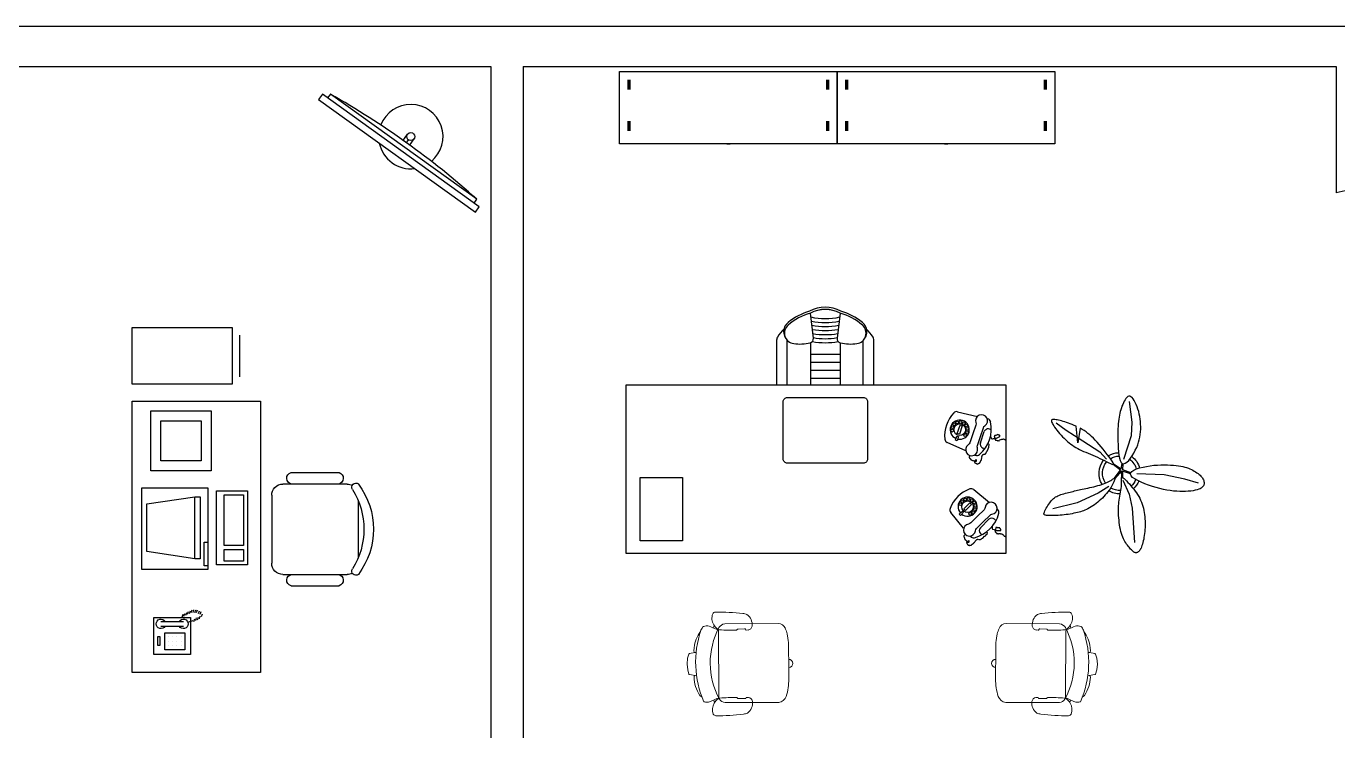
# Model space of a CAD drawing. Header units: inches. Extents: x 484217 to 497210, y -26946 to -21493.
# Drawn here: x 487297.5 to 487664.1, y -23389.5 to -23192.5 of the extents above; entities that cross this region are included whole.
import ezdxf

# ---------------------------------------------------------------- set-up
doc = ezdxf.new("R2010")
doc.units = ezdxf.units.IN
doc.header["$LTSCALE"] = 20
doc.header["$MEASUREMENT"] = 0
doc.layers.add('A-furniture', color=50, linetype='Continuous', lineweight=9)
for name, color, linetype in [('furniture', 4, 'Continuous'), ('I-FURN', 4, 'Continuous'), ('I-WALL-FULL', 5, 'Continuous'), ('I-WALL-IN', 3, 'Continuous')]:
    doc.layers.add(name, color=color, linetype=linetype)

# ---------------------------------------------------------------- blocks, each defined once
blk = doc.blocks.new('A$C6A0E07C9')
at = {"layer": 'A-furniture'}
for p, q in [((-0.2138, 0.2718), (0.1182, 0.2876)), ((-0.0079, 0.2484), (-0.0112, 0.2428)), ((0.0377, 0.2515), (-0.0033, 0.2499)), ((0.0418, 0.2505), (0.045, 0.2473)), ((0.045, 0.2473), (0.0464, 0.2461)), ((0.0464, 0.2461), (0.0478, 0.2453)), ((0.0478, 0.2453), (0.0485, 0.2451)), ((0.1585, 0.2497), (0.1792, -0.1667)), ((-0.2691, 0.1773), (-0.2664, 0.2046)), ((-0.0121, 0.2424), (-0.025, 0.2422)), ((-0.0115, 0.2426), (-0.0121, 0.2424)), ((-0.0112, 0.2428), (-0.0115, 0.2426)), ((0.3146, 0.1213), (0.3056, 0.1197)), ((0.3131, 0.1211), (0.3466, 0.116)), ((0.3152, 0.1516), (0.3188, 0.1294)), ((0.3514, 0.1128), (0.36, 0.0876)), ((0.36, 0.0876), (0.3659, 0.0513)), ((-0.2907, 0.0196), (-0.2893, 0.0294)), ((-0.2883, 0.01), (-0.2907, 0.0196)), ((-0.2893, 0.0294), (-0.2841, 0.0379)), ((-0.2824, 0.002), (-0.2883, 0.01)), ((-0.2841, 0.0379), (-0.2762, 0.0438)), ((-0.2739, -0.003), (-0.2824, 0.002)), ((-0.2762, 0.0438), (-0.2666, 0.0462)), ((0.3636, 0.0146), (0.3576, -0.0113)), ((0.3659, 0.0513), (0.3636, 0.0146)), ((-0.2641, -0.0045), (-0.2739, -0.003)), ((0.3108, -0.0224), (0.3218, -0.0234)), ((0.3197, -0.023), (0.3546, -0.0146)), ((0.3546, -0.0146), (0.3564, -0.0132)), ((0.3564, -0.0132), (0.3576, -0.0113)), ((0.2962, -0.1472), (0.2839, -0.1595)), ((-0.1895, -0.2174), (0.1433, -0.1996)), ((0.0087, -0.176), (-0.0042, -0.1772)), ((0.0094, -0.1763), (0.0087, -0.176)), ((0.0097, -0.1764), (0.0094, -0.1763)), ((0.0135, -0.1816), (0.0097, -0.1764)), ((0.0591, -0.1802), (0.0183, -0.1827)), ((0.0631, -0.1788), (0.066, -0.1753)), ((0.066, -0.1753), (0.0673, -0.174)), ((0.0673, -0.174), (0.0686, -0.173)), ((0.0686, -0.173), (0.0692, -0.1728))]:
    blk.add_line(p, q, dxfattribs=at)
for centre, radius, start, end in [((0.0274, 0.2777), 0.0792, 129.49988, 189.11522), ((0.0065, 0.2825), 0.0635, 94.07923, 117.59377), ((0.2241, -0.8917), 1.2574, 92.35943, 100.17565), ((0.1721, 0.3454), 0.0192, 28.12557, 89.24362), ((0.1209, 0.3234), 0.0749, 330.37939, 24.51295), ((-0.21, 0.2233), 0.0487, 94.52598, 161.01093), ((-0.0222, 0.2712), 0.0292, 192.00474, 264.44095), ((-0.0038, 0.2437), 0.00623, 84.84548, 131.31741), ((0.0374, 0.2414), 0.0101, 64.52807, 88.63913), ((0.0007, 1.5534), 1.3091, 272.08986, 276.67605), ((0.117, 0.2414), 0.0463, 34.09018, 88.4441), ((0.1493, 0.274), 0.0211, 279.8693, 313.34338), ((-0.2488, 0.0248), 0.4712, 334.59734, 30.97321), ((0.1704, 0.2449), 0.0129, 130.13659, 158.01734), ((0.1866, 0.1808), 0.0779, 100.05254, 108.26721), ((0.1077, 0.3263), 0.0879, 309.67257, 333.02228), ((-1.1254, 2.7931), 2.8487, 297.11573, 298.06946), ((-0.9196, -0.0126), 1.143, 14.09314, 15.00562), ((0.2336, 0.2226), 0.0597, 72.52818, 107.70113), ((0.1951, 0.2221), 0.0806, 25.51985, 45.53867), ((-0.3014, 0.0263), 0.6141, 339.61076, 22.04666), ((0.1276, 0.1249), 0.1894, 8.09249, 40.8276), ((0.1816, 0.1421), 0.4521, 175.52891, 182.09908), ((0.5941, -0.0351), 0.8932, 162.12026, 164.43231), ((72.2191, 3.6268), 72.5738, 182.765274, 182.924882), ((0.31, 0.1288), 0.0088, 301.08798, 3.16667), ((0.3467, 0.1108), 0.00513, 22.81842, 91.00758), ((0.0809, -0.0616), 0.3414, 182.48103, 200.75528), ((0.1162, -0.0378), 0.2107, 328.69616, 1.80788), ((0.3177, -0.0315), 0.00903, 2.12372, 63.37094), ((-0.1856, -0.1603), 0.0572, 202.88209, 266.11689), ((0.0516, -0.2073), 0.0792, 176.57822, 236.19355), ((0.0015, -0.2058), 0.0292, 101.25248, 173.68869), ((0.0171, -0.1766), 0.00623, 234.37601, 280.84795), ((0.0579, -0.1702), 0.0101, 277.0543, 301.16536), ((0.1515, -1.4793), 1.3091, 89.01739, 93.60357), ((0.138, -0.155), 0.0449, 276.79393, 330.15211), ((0.1724, -0.1915), 0.0211, 52.35005, 85.82413), ((0.197, -0.1553), 0.0211, 212.66016, 229.03524), ((0.1633, -0.2919), 0.1223, 63.05477, 80.63565), ((0.1362, -0.2476), 0.0879, 32.67116, 56.02087), ((-0.9196, -0.0126), 1.143, 350.69637, 351.61264), ((0.1491, -0.2435), 0.0749, 341.18048, 35.31404), ((0.3239, 0.0551), 0.2601, 246.15386, 250.81737), ((0.249, -0.1528), 0.0392, 254.29981, 275.99109), ((0.2537, -0.1401), 0.0518, 269.3553, 293.37881), ((0.0312, -0.2142), 0.0635, 248.09967, 271.6142), ((0.1312, 0.9758), 1.2574, 265.51777, 273.33401), ((0.2022, -0.2604), 0.0192, 276.44982, 337.56787)]:
    blk.add_arc(centre, radius, start, end, dxfattribs=at)
blk = doc.blocks.new('asdas')
for points in [[(124.02, 1937.36), (95.08, 1820.9)], [(98.97, 1819.93), (127.9, 1936.39)], [(102.84, 1823.09), (129.85, 1931.79)], [(127.9, 1936.39), (124.02, 1937.36)], [(129.85, 1931.79), (126.94, 1932.51)], [(118.32, 1874.37), (123.18, 1873.17)], [(118.93, 1876.8), (121.35, 1876.2)], [(119.53, 1879.22), (124.38, 1878.02)], [(95.08, 1820.9), (98.97, 1819.93)], [(99.93, 1823.82), (102.84, 1823.09)]]:
    blk.add_lwpolyline(points)
for points in [[(102.84, 1823.09, 0.053571), (129.85, 1931.79)], [(112.83, 1892.33, 0.392563), (106.27, 1865.92)], [(114.24, 1858.01, 1.292134), (123.58, 1895.59)]]:
    blk.add_lwpolyline(points, format="xyb")
blk.add_circle((123.78, 1875.59), 2.5)
blk = doc.blocks.new('DESK4')
blk.add_lwpolyline([(34, -36), (34, 36), (0, 36), (0, -36)], close=True)
blk = doc.blocks.new('RECTANG')
for p, q in [((1, 1), (0, 1)), ((0, 1), (0, 0)), ((1, 0), (1, 1)), ((0, 0), (1, 0))]:
    blk.add_line(p, q)
blk = doc.blocks.new('IBMAT', base_point=(61, 306))
for p, q in [((75, 307), (75, 306)), ((81, 307), (75, 307)), ((81, 306), (81, 307))]:
    blk.add_line(p, q)
at = {"xscale": 21, "yscale": 17, "zscale": 21}
blk.add_blockref('RECTANG', (61, 306), dxfattribs=at)
blk = doc.blocks.new('KEYBOARD', base_point=(60, 294))
for p, xscale, yscale, zscale in [((60, 294), 19, 8, 19), ((61, 295), 13, 5, 13), ((75, 295), 3, 5, 3)]:
    blk.add_blockref('RECTANG', p, dxfattribs=dict(xscale=xscale, yscale=yscale, zscale=zscale))
blk = doc.blocks.new('A$C79A54892')
at = {"layer": 'furniture'}
for p, q in [((0.917, 1.8), (1.363, 1.8)), ((0.78, 1.2), (0.78, 1.71)), ((1.5, 1.71), (1.5, 1.641)), ((0.689, 1.264), (0.689, 1.646)), ((1.5, 1.641), (1.5, 1.2)), ((1.591, 1.264), (1.591, 1.646)), ((1.41, 1.11), (0.87, 1.11)), ((2.686, 0.855), (2.354, 0.855)), ((2.294, 0.795), (2.294, 0)), ((2.746, 0.795), (2.294, 0.795)), ((2.746, 0), (2.746, 0.795)), ((2.084, 0.629), (1.604, 0.629)), ((1.604, 0.629), (1.604, 0.149)), ((2.084, 0.149), (2.084, 0.629)), ((0.419, 0.52), (0.441, 0.527)), ((0.427, 0.535), (0.448, 0.542)), ((0.446, 0.552), (0.467, 0.559)), ((0.463, 0.542), (0.484, 0.549)), ((0.47, 0.527), (0.491, 0.535)), ((0.904, 0.542), (0.904, 0.498)), ((1.399, 0.542), (0.904, 0.542)), ((1.399, 0.498), (1.399, 0.542)), ((2.004, 0.549), (1.684, 0.549)), ((1.684, 0.549), (1.684, 0.229)), ((2.004, 0.229), (2.004, 0.549)), ((0.399, 0.443), (0.412, 0.484)), ((0.405, 0.491), (0.427, 0.499)), ((0.412, 0.506), (0.434, 0.513)), ((0.448, 0.412), (0.47, 0.419)), ((0.455, 0.427), (0.477, 0.434)), ((0.463, 0.441), (0.484, 0.448)), ((0.47, 0.455), (0.491, 0.463)), ((0.477, 0.513), (0.499, 0.52)), ((0.477, 0.499), (0.499, 0.506)), ((0.477, 0.484), (0.499, 0.491)), ((0.477, 0.47), (0.499, 0.477)), ((0.904, 0.498), (1.399, 0.498)), ((0.904, 0.498), (0.962, 0.116)), ((1.343, 0.116), (1.399, 0.498)), ((0.214, 0.39), (0.214, 0.39)), ((0.214, 0.356), (0.214, 0.356)), ((0.214, 0.323), (0.214, 0.323)), ((0.248, 0.39), (0.248, 0.39)), ((0.248, 0.356), (0.248, 0.356)), ((0.248, 0.323), (0.248, 0.323)), ((0.282, 0.39), (0.282, 0.39)), ((0.282, 0.356), (0.282, 0.356)), ((0.282, 0.323), (0.282, 0.323)), ((0.368, 0.228), (0.368, 0.408)), ((0.404, 0.228), (0.404, 0.408)), ((0.441, 0.398), (0.463, 0.405)), ((0.214, 0.289), (0.214, 0.289)), ((0.248, 0.289), (0.248, 0.289)), ((0.282, 0.289), (0.282, 0.289)), ((1.684, 0.229), (2.004, 0.229)), ((0.962, 0.116), (1.343, 0.116)), ((1.604, 0.149), (2.084, 0.149)), ((2.294, 0), (2.746, 0))]:
    blk.add_line(p, q, dxfattribs=at)
for centre, radius, start, end in [((1.14, 1.32), 0.6, 53.1301, 126.8699), ((0.806, 1.78), 0.0329, 143.3099, 302.0274), ((1.14, 1.255), 0.589, 57.5758, 122.4242), ((1.474, 1.78), 0.0329, 237.9726, 36.6901), ((0.734, 1.633), 0.0469, 9.2946, 163.7398), ((0.87, 1.71), 0.09, 152.4156, 180), ((1.41, 1.71), 0.09, 0, 27.5844), ((1.546, 1.633), 0.0469, 16.2602, 170.7054), ((0.734, 1.277), 0.0469, 196.2602, 350.7054), ((1.546, 1.277), 0.0469, 189.2946, 343.7398), ((0.87, 1.2), 0.09, 180, 270), ((1.41, 1.2), 0.09, 270, 0), ((0.386, 0.408), 0.0377, 298.4915, 241.5085), ((0.386, 0.228), 0.0377, 118.4915, 61.5085)]:
    blk.add_arc(centre, radius, start, end, dxfattribs=at)
for name, p, xscale, yscale, zscale, rotation in [('DESK4', (1.08, 1.02), 0.0299999999998839, 0.0299999999998839, 0.0299999999998839, 270.0000000003054), ('KEYBOARD', (1.445, 0.918), 0.03101538461544906, 0.03101538461544906, 0.03101538461544906, 180.0000000002476), ('IBMAT', (1.47, 0.603), 0.03101538461544906, 0.03101538461544906, 0.03101538461544906, 180.0000000002476), ('RECTANG', (0.438, 0.463), 0.2953901644145187, 0.2917466341033005, 0.2953901644145187, 180.0000000002573), ('RECTANG', (0.315, 0.418), 0.1350000000002516, 0.1575000000002935, 0.1350000000002516, 180.0000000002573), ('RECTANG', (0.287, 0.221), 0.07312500000013628, 0.01687500000003145, 0.07312500000013628, 180.0000000002573)]:
    blk.add_blockref(name, p, dxfattribs=dict(at, xscale=xscale, yscale=yscale, zscale=zscale, rotation=rotation))
blk = doc.blocks.new('PLANT2')
for p, q in [((-0.98, 9.39), (-1.42, 6.75)), ((-1.42, 6.75), (-1.42, 4.99)), ((6.94, 5.43), (4.74, 4.11)), ((8.26, 6.31), (6.94, 5.43)), ((-1.42, 4.99), (-0.54, 1.91)), ((4.74, 4.11), (2.54, 2.79)), ((2.54, 2.79), (1.66, 1.91)), ((-8.46, -0.29), (-5.82, 0.15)), ((-5.82, 0.15), (-2.3, 0.15)), ((-1.52, 0.24), (-0.49, 0.61)), ((-1.49, 0.11), (-0.47, 0.45)), ((-0.49, 0.59), (-0.51, 1.38)), ((-0.47, 0.45), (-0.49, -0.34)), ((-0.28, 0.69), (-0.38, 1.4)), ((-0.38, -0.36), (-0.34, 0.47)), ((-0.34, 0.47), (0.48, -0.55)), ((0.71, 1.31), (-0.28, 0.71)), ((-0.21, 0.55), (0.75, 1.23)), ((0.56, -0.53), (-0.21, 0.57)), ((-10.22, -0.73), (-8.46, -0.29)), ((-0.54, -0.73), (-1.42, -2.49)), ((1.22, -1.61), (2.54, -2.49)), ((-1.42, -2.49), (-1.86, -4.25)), ((2.54, -2.49), (5.18, -3.81)), ((-1.86, -4.25), (-2.3, -8.65)), ((5.18, -3.81), (8.26, -4.69))]:
    blk.add_line(p, q)
for points in [[(-2, 3.16), (-2.16, 3.51), (-2.28, 3.86), (-2.38, 4.21), (-2.46, 4.54), (-2.52, 4.88), (-2.56, 5.21), (-2.58, 5.54), (-2.59, 5.87), (-2.58, 6.2), (-2.56, 6.53), (-2.53, 6.86), (-2.48, 7.18), (-2.42, 7.51), (-2.34, 7.82), (-2.25, 8.13), (-2.15, 8.44), (-2.03, 8.74), (-1.91, 9.02), (-1.77, 9.29), (-1.63, 9.52), (-1.48, 9.72), (-1.34, 9.88), (-1.19, 10), (-1.05, 10.05), (-0.92, 10.05), (-0.79, 9.99), (-0.67, 9.89), (-0.56, 9.75), (-0.45, 9.58), (-0.35, 9.38), (-0.26, 9.17), (-0.17, 8.95), (-0.09, 8.73), (-0.02, 8.51), (0.05, 8.29), (0.1, 8.05), (0.16, 7.82), (0.2, 7.57), (0.24, 7.32), (0.27, 7.05), (0.29, 6.76), (0.31, 6.47), (0.32, 6.15), (0.32, 5.82), (0.32, 5.46), (0.31, 5.09), (0.29, 4.69), (0.27, 4.26), (0.24, 3.81), (0.2, 3.35), (0.14, 2.9), (0.08, 2.47), (-0.01, 2.09), (-0.11, 1.77), (-0.24, 1.54), (-0.39, 1.4), (-0.57, 1.37), (-0.77, 1.45), (-0.98, 1.61), (-1.2, 1.84), (-1.42, 2.13), (-1.63, 2.45), (-1.83, 2.8), (-2, 3.16)], [(2.4, 3.45), (2.66, 3.75), (2.92, 4.02), (3.17, 4.27), (3.41, 4.51), (3.65, 4.73), (3.89, 4.93), (4.13, 5.11), (4.38, 5.29), (4.63, 5.44), (4.88, 5.59), (5.14, 5.72), (5.4, 3.85), (5.66, 5.96), (5.92, 6.06), (6.18, 6.15), (6.43, 6.24), (6.67, 6.32), (6.91, 6.39), (7.14, 6.46), (7.35, 6.52), (7.56, 6.57), (7.76, 6.61), (7.94, 6.65), (8.12, 6.68), (8.27, 6.7), (8.42, 6.72), (8.54, 6.72), (8.65, 6.72), (8.73, 6.7), (8.8, 6.66), (8.84, 6.61), (8.85, 6.53), (8.84, 6.44), (8.8, 6.33), (8.73, 6.2), (8.65, 6.06), (8.54, 5.9), (8.42, 5.73), (8.27, 5.55), (8.12, 5.36), (7.94, 5.16), (7.76, 4.96), (7.57, 4.76), (7.36, 4.56), (7.15, 4.37), (6.94, 4.17), (6.72, 3.99), (6.5, 3.82), (6.28, 3.66), (6.06, 3.52), (5.83, 3.38), (5.6, 3.25), (5.37, 3.13), (5.12, 3.02), (4.86, 2.9), (4.6, 2.79), (4.31, 2.68), (4.02, 2.57), (3.72, 2.46), (3.41, 2.34), (3.1, 2.23), (2.79, 2.1), (2.48, 1.97), (2.18, 1.84), (1.88, 1.7), (1.6, 1.56), (1.34, 1.44), (1.11, 1.34), (0.93, 1.26), (0.79, 1.23), (0.72, 1.25), (0.71, 1.33), (0.77, 1.47), (0.9, 1.67), (1.08, 1.92), (1.3, 2.2), (1.56, 2.5), (1.83, 2.82), (2.12, 3.14), (2.4, 3.45)], [(-3.98, 1.25), (-4.45, 1.33), (-4.9, 1.38), (-5.34, 1.42), (-5.77, 1.44), (-6.18, 1.44), (-6.57, 1.44), (-6.94, 1.42), (-7.28, 1.4), (-7.6, 1.37), (-7.89, 1.33), (-8.16, 1.29), (-8.41, 1.23), (-8.64, 1.18), (-8.86, 1.11), (-9.07, 1.04), (-9.26, 0.96), (-9.45, 0.87), (-9.63, 0.78), (-9.81, 0.69), (-9.97, 0.58), (-10.12, 0.48), (-10.26, 0.37), (-10.39, 0.26), (-10.51, 0.15), (-10.61, 0.04), (-10.7, -0.07), (-10.78, -0.18), (-10.84, -0.29), (-10.89, -0.4), (-10.92, -0.51), (-10.94, -0.62), (-10.95, -0.73), (-10.94, -0.84), (-10.92, -0.95), (-10.88, -1.05), (-10.81, -1.16), (-10.73, -1.26), (-10.61, -1.36), (-10.47, -1.45), (-10.29, -1.53), (-10.08, -1.61), (-9.84, -1.68), (-9.57, -1.75), (-9.27, -1.8), (-8.95, -1.84), (-8.61, -1.87), (-8.25, -1.89), (-7.87, -1.9), (-7.48, -1.89), (-7.07, -1.87), (-6.65, -1.83), (-6.22, -1.78), (-5.77, -1.71), (-5.31, -1.62), (-4.84, -1.51), (-4.35, -1.39), (-3.85, -1.24), (-3.36, -1.08), (-2.89, -0.9), (-2.45, -0.71), (-2.08, -0.51), (-1.78, -0.31), (-1.58, -0.12), (-1.49, 0.08), (-1.53, 0.27), (-1.67, 0.45), (-1.92, 0.62), (-2.24, 0.78), (-2.63, 0.92), (-3.06, 1.05), (-3.52, 1.16), (-3.98, 1.25)], [(-1.78, -1.61), (-1.97, -1.83), (-2.15, -2.05), (-2.33, -2.27), (-2.49, -2.5), (-2.64, -2.72), (-2.78, -2.96), (-2.91, -3.2), (-3.03, -3.44), (-3.13, -3.69), (-3.22, -3.95), (-3.3, -4.21), (-3.37, -4.48), (-3.43, -4.75), (-3.47, -5.02), (-3.51, -5.29), (-3.54, -5.57), (-3.57, -5.84), (-3.59, -6.12), (-3.6, -6.39), (-3.6, -6.66), (-3.6, -6.92), (-3.59, -7.19), (-3.57, -7.44), (-3.54, -7.69), (-3.51, -7.94), (-3.48, -8.17), (-3.43, -8.4), (-3.39, -8.61), (-3.34, -8.81), (-3.29, -8.99), (-3.23, -9.16), (-3.18, -9.31), (-3.12, -9.43), (-3.07, -9.54), (-3.01, -9.63), (-2.96, -9.71), (-2.9, -9.77), (-2.85, -9.82), (-2.79, -9.86), (-2.74, -9.89), (-2.68, -9.92), (-2.63, -9.93), (-2.57, -9.94), (-2.51, -9.94), (-2.44, -9.93), (-2.38, -9.9), (-2.3, -9.87), (-2.22, -9.82), (-2.14, -9.76), (-2.05, -9.68), (-1.95, -9.6), (-1.85, -9.5), (-1.74, -9.39), (-1.64, -9.27), (-1.53, -9.15), (-1.42, -9.01), (-1.31, -8.87), (-1.2, -8.72), (-1.09, -8.56), (-0.99, -8.39), (-0.89, -8.2), (-0.79, -8), (-0.7, -7.78), (-0.61, -7.55), (-0.53, -7.29), (-0.46, -7.02), (-0.39, -6.73), (-0.34, -6.44), (-0.28, -6.14), (-0.24, -5.85), (-0.2, -5.55), (-0.17, -5.27), (-0.15, -5), (-0.13, -4.75), (-0.12, -4.5), (-0.12, -4.26), (-0.12, -4.02), (-0.13, -3.78), (-0.15, -3.54), (-0.17, -3.29), (-0.2, -3.04), (-0.24, -2.79), (-0.27, -2.53), (-0.31, -2.28), (-0.34, -2.02), (-0.37, -1.78), (-0.38, -1.54), (-0.39, -1.31), (-0.39, -1.1), (-0.37, -0.91), (-0.36, -0.73), (-0.35, -0.59), (-0.34, -0.47), (-0.36, -0.4), (-0.4, -0.36), (-0.46, -0.36), (-0.56, -0.41), (-0.69, -0.5), (-0.84, -0.63), (-1.01, -0.79), (-1.2, -0.97), (-1.39, -1.17), (-1.59, -1.39), (-1.78, -1.61)], [(0.93, -1.68), (1.05, -1.88), (1.18, -2.08), (1.32, -2.28), (1.47, -2.49), (1.63, -2.69), (1.81, -2.9), (1.99, -3.1), (2.18, -3.29), (2.37, -3.48), (2.57, -3.66), (2.78, -3.84), (2.98, -4), (3.19, -4.15), (3.39, -4.29), (3.59, -4.42), (3.79, -4.54), (3.98, -4.64), (4.16, -4.73), (4.35, -4.82), (4.53, -4.89), (4.72, -4.95), (4.91, -5.01), (5.12, -5.07), (5.33, -5.13), (5.56, -5.18), (5.79, -5.24), (6.04, -5.29), (6.29, -5.34), (6.55, -5.38), (6.8, -5.43), (7.06, -5.46), (7.31, -5.49), (7.55, -5.52), (7.79, -5.54), (8.01, -5.55), (8.23, -5.56), (8.42, -5.56), (8.61, -5.57), (8.77, -5.57), (8.92, -5.57), (9.05, -5.57), (9.16, -5.56), (9.24, -5.55), (9.31, -5.53), (9.35, -5.5), (9.38, -5.44), (9.38, -5.37), (9.36, -5.27), (9.32, -5.15), (9.27, -5.01), (9.2, -4.84), (9.11, -4.67), (9.02, -4.49), (8.92, -4.3), (8.81, -4.12), (8.7, -3.95), (8.59, -3.8), (8.48, -3.65), (8.36, -3.52), (8.24, -3.39), (8.12, -3.28), (7.98, -3.18), (7.83, -3.09), (7.68, -3), (7.5, -2.92), (7.32, -2.85), (7.13, -2.78), (6.93, -2.72), (6.73, -2.66), (6.53, -2.6), (6.33, -2.54), (6.14, -2.49), (5.95, -2.43), (5.76, -2.38), (5.58, -2.32), (5.39, -2.27), (5.21, -2.21), (5.01, -2.16), (4.81, -2.1), (4.6, -2.05), (4.37, -1.99), (4.13, -1.94), (3.89, -1.88), (3.63, -1.82), (3.38, -1.75), (3.12, -1.69), (2.87, -1.61), (2.62, -1.53), (2.37, -1.45), (2.14, -1.36), (1.91, -1.26), (1.7, -1.17), (1.5, -1.07), (1.32, -0.98), (1.15, -0.89), (1, -0.8), (0.87, -0.72), (0.77, -0.65), (0.68, -0.6), (0.61, -0.55), (0.55, -0.53), (0.52, -0.52), (0.5, -0.54), (0.49, -0.58), (0.5, -0.65), (0.52, -0.74), (0.55, -0.86), (0.6, -0.99), (0.66, -1.15), (0.74, -1.31), (0.83, -1.49), (0.93, -1.68)]]:
    blk.add_lwpolyline(points, close=True)
for radius, start, end in [(2.64, 123.8022, 163.3846), (2.2, 123.3061, 164.633), (2.2, 56.1561, 85.8565), (2.64, 55.4621, 85.1348), (2.64, 325.816, 37.097), (2.2, 323.0276, 39.4037), (2.64, 200.5744, 226.3792), (2.2, 199.7262, 226.28), (2.2, 263.9554, 299.0217), (2.64, 266.0481, 299.6067)]:
    blk.add_arc((-0.1, 0.15), radius, start, end)
blk = doc.blocks.new('A$C129F564C')
at = {"layer": 'furniture'}
for p, q in [((0.8878, 1.0214), (0.8732, 1.1399)), ((1.0145, 1.1399), (0.9998, 1.0214)), ((0.7138, 0.8), (0.7138, 1.0154)), ((0.7638, 0.8), (0.7638, 1.0108)), ((0.8732, 0.9997), (0.8732, 0.8)), ((1.0145, 0.9997), (1.0145, 0.8)), ((1.1238, 0.8), (1.1238, 1.0108)), ((1.1738, 0.8), (1.1738, 1.0154)), ((1.0145, 0.9444), (0.8732, 0.9444)), ((1.0145, 0.9063), (0.8732, 0.9063)), ((1.0145, 0.8683), (0.8732, 0.8683)), ((1.0145, 0.8303), (0.8732, 0.8303)), ((1.5709, 0.6727), (1.6649, 0.6505)), ((1.711, 0.6397), (1.7134, 0.6391)), ((1.6793, 0.5244), (1.6976, 0.5784)), ((1.7309, 0.5871), (1.7217, 0.5902)), ((1.6094, 0.4871), (1.5213, 0.5268)), ((1.7004, 0.4972), (1.6911, 0.5003)), ((1.6548, 0.4666), (1.6526, 0.4676)), ((1.6472, 0.3032), (1.7218, 0.2417)), ((1.5997, 0.1197), (1.5383, 0.1942)), ((1.7583, 0.2116), (1.7602, 0.2101)), ((1.6789, 0.1223), (1.7192, 0.1626)), ((1.753, 0.1557), (1.7461, 0.1626)), ((1.6314, 0.0812), (1.6298, 0.0831)), ((1.6858, 0.0885), (1.6789, 0.0954))]:
    blk.add_line(p, q, dxfattribs=at)
for points in [[(1.1198, 1.083, 0.106121), (1.0145, 1.1399, 0.249834), (0.8732, 1.1399, 0.106121), (0.7678, 1.083)], [(0.7481, 1.0644, 0.042822), (0.7173, 1.0266)], [(1.1703, 1.0266, 0.042822), (1.1396, 1.0644, 0.249834)]]:
    blk.add_lwpolyline(points, format="xyb", dxfattribs=at)
for points in [[(0, 0), (0, 0.8), (1.8, 0.8), (1.8, 0)], [(1.5827, 0.6082), (1.5925, 0.6049), (1.5794, 0.5664), (1.5697, 0.5697)], [(1.5679, 0.5572), (1.5753, 0.5546), (1.5686, 0.5347), (1.5611, 0.5372)], [(0.0667, 0.0598), (0.0667, 0.3598), (0.2667, 0.3598), (0.2667, 0.0598)], [(1.5935, 0.2009), (1.5991, 0.1953), (1.5841, 0.1804), (1.5785, 0.186)], [(1.6293, 0.2401), (1.6367, 0.2328), (1.6079, 0.2041), (1.6006, 0.2114)]]:
    blk.add_lwpolyline(points, close=True, dxfattribs=at)
for points in [[(1.1244, 0.4285), (0.7644, 0.4285, -0.414214), (0.7444, 0.4485), (0.7444, 0.7195, -0.414214), (0.7644, 0.7395), (1.1244, 0.7395, -0.414214), (1.1444, 0.7195), (1.1444, 0.4485, -0.414214)], [(1.6572, 0.6088), (1.6429, 0.5668), (1.6287, 0.5249, -0.162278), (1.6214, 0.5153, 2), (1.6646, 0.5007, -0.162278), (1.6647, 0.5127), (1.6789, 0.5546), (1.6932, 0.5965, -0.162278), (1.7004, 0.6061, 2), (1.6573, 0.6208, -0.162278)], [(1.6964, 0.2077), (1.6651, 0.1764), (1.6338, 0.1451, -0.162278), (1.623, 0.1397, 2), (1.6553, 0.1075, -0.162278), (1.6606, 0.1182), (1.6919, 0.1495), (1.7233, 0.1808, -0.162278), (1.734, 0.1862, 2), (1.7018, 0.2185, -0.162278)]]:
    blk.add_lwpolyline(points, format="xyb", close=True, dxfattribs=at)
for points in [[(1.7267, 0.5549), (1.7314, 0.5454), (1.7339, 0.5446), (1.736, 0.5445), (1.7419, 0.5454), (1.744, 0.5453), (1.7457, 0.5441), (1.7474, 0.5449), (1.7495, 0.5449), (1.7528, 0.5466), (1.7549, 0.5465), (1.765, 0.5515), (1.768, 0.554), (1.7714, 0.5557), (1.7714, 0.5578), (1.7705, 0.5595), (1.7689, 0.5607), (1.7664, 0.5616), (1.7655, 0.5633), (1.7634, 0.5633), (1.7618, 0.5646), (1.7525, 0.56), (1.7504, 0.56), (1.7474, 0.5596), (1.7441, 0.5579), (1.7466, 0.5529), (1.7466, 0.5508), (1.7474, 0.5491), (1.7474, 0.547), (1.7474, 0.5449), (1.7507, 0.5382), (1.7532, 0.5373), (1.7553, 0.5373), (1.7578, 0.5364), (1.7595, 0.5352), (1.7603, 0.5335), (1.7637, 0.5352), (1.7662, 0.5343), (1.7679, 0.5351), (1.7691, 0.5368), (1.7704, 0.5385), (1.7755, 0.541), (1.7776, 0.541), (1.7809, 0.5426), (1.783, 0.5426), (1.7851, 0.5426), (1.7872, 0.5426), (1.7889, 0.5434), (1.7914, 0.5426), (1.7931, 0.5413), (1.7956, 0.5404), (1.799, 0.5379), (1.8, 0.5384)], [(1.6284, 0.4648), (1.6282, 0.4642), (1.6285, 0.4641), (1.6263, 0.4576), (1.6266, 0.4575), (1.6262, 0.4561), (1.6265, 0.456), (1.6262, 0.4551), (1.6265, 0.4549), (1.6262, 0.454), (1.6281, 0.4533), (1.6279, 0.4526), (1.6295, 0.4521), (1.6291, 0.4508), (1.6307, 0.4502), (1.6305, 0.4496), (1.6321, 0.449), (1.6319, 0.4484), (1.6329, 0.448), (1.6328, 0.4477), (1.6341, 0.4472), (1.6335, 0.4456), (1.6345, 0.4453), (1.6342, 0.4443), (1.6381, 0.443), (1.638, 0.4426), (1.6422, 0.4412), (1.6424, 0.4415), (1.6459, 0.4403), (1.6462, 0.441), (1.6566, 0.4374), (1.6567, 0.4377), (1.6581, 0.4373), (1.6583, 0.4379), (1.6593, 0.4376), (1.6596, 0.4386), (1.6599, 0.4385), (1.6609, 0.4414), (1.6606, 0.4415), (1.661, 0.4428), (1.6597, 0.4433), (1.6599, 0.4439), (1.659, 0.4443), (1.6591, 0.4446), (1.6581, 0.4449), (1.6575, 0.4433), (1.6569, 0.4435), (1.6563, 0.4419), (1.6557, 0.4421), (1.6553, 0.4411), (1.655, 0.4412), (1.6546, 0.4399), (1.6539, 0.4401), (1.6536, 0.4392), (1.6533, 0.4393), (1.6529, 0.4383), (1.6526, 0.4384), (1.6512, 0.4342), (1.6515, 0.434), (1.6511, 0.4331), (1.6518, 0.4328), (1.6515, 0.4319), (1.6534, 0.4312), (1.6532, 0.4305), (1.6555, 0.4298), (1.6553, 0.4291), (1.6585, 0.428), (1.6584, 0.4277), (1.6597, 0.4272), (1.6595, 0.4266), (1.6657, 0.4245), (1.666, 0.4251), (1.6673, 0.4247), (1.6676, 0.4256), (1.6689, 0.4252), (1.6692, 0.4262), (1.6705, 0.4257), (1.6712, 0.4277), (1.6722, 0.4274), (1.6725, 0.4284), (1.6742, 0.4278), (1.6747, 0.4294), (1.6754, 0.4292), (1.6758, 0.4305), (1.6765, 0.4303), (1.6768, 0.4313), (1.6775, 0.4311), (1.6782, 0.4333), (1.6786, 0.4332), (1.679, 0.4345), (1.6784, 0.4348), (1.679, 0.4367), (1.6793, 0.4366), (1.6798, 0.4379), (1.6804, 0.4377), (1.6818, 0.4416), (1.6824, 0.4414), (1.6839, 0.4457), (1.6835, 0.4458), (1.6842, 0.4477), (1.6839, 0.4478), (1.6851, 0.4514), (1.6848, 0.4516), (1.6852, 0.4529), (1.6849, 0.453), (1.6859, 0.4559), (1.6856, 0.456), (1.6859, 0.457), (1.6856, 0.4571), (1.6859, 0.4581), (1.6856, 0.4582), (1.6873, 0.4631), (1.6876, 0.463), (1.688, 0.4643), (1.6884, 0.4642), (1.689, 0.4662), (1.6893, 0.4661), (1.69, 0.468), (1.6907, 0.4678), (1.6911, 0.4691), (1.6914, 0.469), (1.6919, 0.4703), (1.6935, 0.4698), (1.6942, 0.4717), (1.6961, 0.4711), (1.6964, 0.4717), (1.6974, 0.4714), (1.6975, 0.4717), (1.6984, 0.4714), (1.6987, 0.472), (1.7, 0.4716), (1.7001, 0.4719), (1.7014, 0.4715), (1.702, 0.4731), (1.7026, 0.4729), (1.7029, 0.4739), (1.7039, 0.4735), (1.7043, 0.4745), (1.7046, 0.4744), (1.7051, 0.476), (1.7055, 0.4759), (1.7061, 0.4779), (1.7065, 0.4778), (1.7068, 0.4787), (1.7071, 0.4786), (1.7079, 0.4809), (1.7082, 0.4808), (1.7086, 0.4818), (1.7089, 0.4817), (1.7097, 0.484), (1.71, 0.4839), (1.7104, 0.4852), (1.7111, 0.485), (1.7151, 0.4967), (1.7154, 0.4966), (1.7157, 0.4976), (1.7161, 0.4975), (1.7167, 0.4995), (1.7171, 0.4993), (1.7175, 0.5007), (1.7178, 0.5005), (1.7186, 0.5028), (1.718, 0.5031), (1.7183, 0.504), (1.718, 0.5041), (1.7184, 0.5055), (1.7181, 0.5056), (1.7188, 0.5075), (1.7184, 0.5076), (1.721, 0.5152), (1.72, 0.5155), (1.7203, 0.5165), (1.72, 0.5166), (1.7203, 0.5176), (1.7184, 0.5182), (1.7186, 0.5189), (1.7157, 0.5199), (1.7158, 0.5202), (1.7145, 0.5207)], [(1.735, 0.1287), (1.735, 0.1181), (1.7368, 0.1162), (1.7387, 0.1153), (1.7443, 0.1134), (1.7462, 0.1124), (1.7472, 0.1106), (1.749, 0.1106), (1.7509, 0.1096), (1.7547, 0.1096), (1.7566, 0.1087), (1.7678, 0.1087), (1.7716, 0.1096), (1.7753, 0.1096), (1.7763, 0.1115), (1.7763, 0.1134), (1.7753, 0.1153), (1.7735, 0.1171), (1.7735, 0.119), (1.7716, 0.12), (1.7706, 0.1218), (1.7603, 0.1218), (1.7584, 0.1228), (1.7556, 0.1237), (1.7519, 0.1237), (1.7519, 0.1181), (1.7509, 0.1162), (1.7509, 0.1143), (1.75, 0.1124), (1.749, 0.1106), (1.749, 0.1031), (1.7509, 0.1012), (1.7528, 0.1002), (1.7547, 0.0984), (1.7556, 0.0965), (1.7556, 0.0946), (1.7594, 0.0946), (1.7613, 0.0927), (1.7631, 0.0927), (1.765, 0.0937), (1.7669, 0.0946), (1.7725, 0.0946), (1.7744, 0.0937), (1.7782, 0.0937), (1.78, 0.0927), (1.7819, 0.0918), (1.7838, 0.0909), (1.7857, 0.0909), (1.7875, 0.089), (1.7885, 0.0871), (1.7904, 0.0852), (1.7922, 0.0815), (1.7941, 0.0815), (1.796, 0.0805), (1.8, 0.0805)], [(1.6069, 0.0913), (1.6065, 0.0909), (1.6067, 0.0906), (1.6018, 0.0857), (1.6021, 0.0855), (1.6011, 0.0845), (1.6013, 0.0843), (1.6006, 0.0835), (1.6009, 0.0833), (1.6001, 0.0826), (1.6016, 0.0811), (1.6011, 0.0806), (1.6023, 0.0794), (1.6013, 0.0784), (1.6026, 0.0772), (1.6021, 0.0767), (1.6033, 0.0755), (1.6028, 0.075), (1.6035, 0.0743), (1.6033, 0.074), (1.6043, 0.073), (1.6031, 0.0718), (1.6038, 0.0711), (1.6031, 0.0704), (1.606, 0.0674), (1.6057, 0.0672), (1.6089, 0.064), (1.6092, 0.0643), (1.6118, 0.0616), (1.6123, 0.0621), (1.6201, 0.0542), (1.6204, 0.0545), (1.6214, 0.0535), (1.6219, 0.054), (1.6226, 0.0533), (1.6233, 0.054), (1.6236, 0.0538), (1.6258, 0.056), (1.6255, 0.0562), (1.6265, 0.0572), (1.6255, 0.0582), (1.626, 0.0586), (1.6253, 0.0594), (1.6255, 0.0596), (1.6248, 0.0604), (1.6236, 0.0591), (1.6231, 0.0596), (1.6219, 0.0584), (1.6214, 0.0589), (1.6206, 0.0582), (1.6204, 0.0584), (1.6194, 0.0574), (1.6189, 0.0579), (1.6182, 0.0572), (1.6179, 0.0574), (1.6172, 0.0567), (1.617, 0.0569), (1.6138, 0.0538), (1.614, 0.0535), (1.6133, 0.0528), (1.6138, 0.0523), (1.6131, 0.0516), (1.6145, 0.0501), (1.614, 0.0496), (1.6157, 0.0479), (1.6153, 0.0474), (1.6177, 0.045), (1.6175, 0.0447), (1.6184, 0.0437), (1.6179, 0.0432), (1.6226, 0.0386), (1.6231, 0.0391), (1.624, 0.0381), (1.6248, 0.0389), (1.6258, 0.0379), (1.6265, 0.0386), (1.6275, 0.0376), (1.6289, 0.0391), (1.6297, 0.0384), (1.6304, 0.0391), (1.6316, 0.0379), (1.6328, 0.0391), (1.6333, 0.0386), (1.6343, 0.0396), (1.6348, 0.0391), (1.6355, 0.0398), (1.636, 0.0393), (1.6377, 0.0411), (1.638, 0.0408), (1.6389, 0.0418), (1.6385, 0.0423), (1.6399, 0.0437), (1.6402, 0.0435), (1.6411, 0.0445), (1.6416, 0.044), (1.6446, 0.0469), (1.6451, 0.0464), (1.6482, 0.0496), (1.648, 0.0499), (1.6495, 0.0513), (1.6492, 0.0516), (1.6519, 0.0543), (1.6517, 0.0545), (1.6526, 0.0555), (1.6524, 0.0557), (1.6546, 0.0579), (1.6543, 0.0582), (1.6551, 0.0589), (1.6548, 0.0591), (1.6556, 0.0599), (1.6553, 0.0601), (1.659, 0.0638), (1.6592, 0.0635), (1.6602, 0.0645), (1.6605, 0.0643), (1.6619, 0.0657), (1.6622, 0.0655), (1.6636, 0.067), (1.6641, 0.0665), (1.6651, 0.0674), (1.6653, 0.0672), (1.6663, 0.0682), (1.6675, 0.067), (1.669, 0.0684), (1.6705, 0.067), (1.671, 0.0674), (1.6717, 0.0667), (1.6719, 0.067), (1.6727, 0.0662), (1.6732, 0.0667), (1.6741, 0.0657), (1.6744, 0.066), (1.6754, 0.065), (1.6766, 0.0662), (1.6771, 0.0657), (1.6778, 0.0665), (1.6785, 0.0657), (1.6793, 0.0665), (1.6795, 0.0662), (1.6807, 0.0675), (1.681, 0.0672), (1.6824, 0.0687), (1.6827, 0.0684), (1.6834, 0.0692), (1.6837, 0.0689), (1.6854, 0.0706), (1.6856, 0.0704), (1.6863, 0.0711), (1.6866, 0.0709), (1.6883, 0.0726), (1.6885, 0.0723), (1.6895, 0.0733), (1.69, 0.0728), (1.6988, 0.0816), (1.6991, 0.0814), (1.6998, 0.0821), (1.7, 0.0819), (1.7015, 0.0833), (1.7017, 0.0831), (1.7027, 0.0841), (1.703, 0.0838), (1.7047, 0.0855), (1.7042, 0.086), (1.7049, 0.0868), (1.7047, 0.087), (1.7056, 0.088), (1.7054, 0.0882), (1.7069, 0.0897), (1.7066, 0.0899), (1.7122, 0.0956), (1.7115, 0.0963), (1.7122, 0.097), (1.712, 0.0973), (1.7127, 0.098), (1.7113, 0.0995), (1.7118, 0.0999), (1.7096, 0.1021), (1.7098, 0.1024), (1.7088, 0.1033)]]:
    blk.add_lwpolyline(points, dxfattribs=at)
for centre, radius in [((1.5687, 0.6216), 0.00669), ((1.5848, 0.6236), 0.00669), ((1.6002, 0.6184), 0.00669), ((1.5449, 0.5829), 0.00669), ((1.5465, 0.599), 0.00669), ((1.555, 0.6129), 0.00669), ((1.5811, 0.5873), 0.0275), ((1.6071, 0.5617), 0.00669), ((1.6118, 0.607), 0.00669), ((1.6156, 0.5756), 0.00669), ((1.6173, 0.5917), 0.00669), ((1.5928, 0.2479), 0.00669), ((1.6186, 0.2221), 0.0275), ((1.6066, 0.2565), 0.00669), ((1.6227, 0.2584), 0.00669), ((1.638, 0.253), 0.00669), ((1.5842, 0.2341), 0.00669), ((1.6307, 0.1877), 0.00669), ((1.6444, 0.1963), 0.00669), ((1.6495, 0.2415), 0.00669), ((1.6531, 0.21), 0.00669), ((1.6549, 0.2262), 0.00669)]:
    blk.add_circle(centre, radius, dxfattribs=at)
for centre, radius, start, end in [((0.9531, 0.8661), 0.2953, 106.47361, 128.85679), ((0.9438, 1.0074), 0.1602, 62.31703, 117.68297), ((0.9438, 1.0074), 0.1502, 61.94545, 118.05455), ((0.9438, 1.4287), 0.3145, 257.43996, 282.56004), ((0.9345, 0.8661), 0.2953, 51.14321, 73.52639), ((0.8036, 1.0516), 0.057, 128.85679, 224.85125), ((0.8003, 1.045), 0.05, 130.50556, 262.92593), ((0.9438, 1.4096), 0.3145, 257.89111, 282.10889), ((0.9438, 1.3905), 0.3145, 258.34104, 281.65896), ((0.9438, 1.3715), 0.3145, 258.78977, 281.21023), ((1.0873, 1.045), 0.05, 277.07407, 49.49444), ((1.084, 1.0516), 0.057, 315.14875, 51.14321), ((0.7338, 1.0154), 0.02, 145.75596, 180), ((0.8217, 1.2171), 0.2235, 262.92593, 283.14735), ((0.8679, 1.019), 0.02, 283.14735, 7.0328), ((0.9438, 1.3142), 0.3145, 258.82023, 281.17977), ((0.9438, 1.3524), 0.3145, 259.23735, 280.76265), ((0.9438, 1.3333), 0.3145, 259.68381, 280.31619), ((1.0197, 1.019), 0.02, 172.9672, 256.85265), ((1.066, 1.2171), 0.2235, 256.85265, 277.07407), ((1.1538, 1.0154), 0.02, 0, 34.24404), ((1.671, 0.5573), 0.1615, 137.16899, 185.299), ((1.5811, 0.5873), 0.0455, 257.63692, 247.66343), ((1.5665, 0.6542), 0.019, 76.74964, 137.16899), ((1.5695, 0.5918), 0.1615, 310.80081, 11.66718), ((1.7091, 0.6206), 0.019, 11.66718, 76.74964), ((1.7156, 0.5722), 0.019, 71.234, 161.234), ((1.5291, 0.5441), 0.019, 185.299, 245.71835), ((1.6973, 0.5183), 0.019, 161.234, 251.234), ((1.6626, 0.4839), 0.019, 245.71835, 310.80081), ((1.6861, 0.1554), 0.1615, 110.93499, 159.06501), ((1.6186, 0.2221), 0.0455, 231.40292, 221.42944), ((1.6351, 0.2885), 0.019, 50.51564, 110.93499), ((1.553, 0.2063), 0.019, 159.06501, 219.48436), ((1.6102, 0.2312), 0.1615, 284.56682, 345.43318), ((1.7481, 0.1954), 0.019, 345.43318, 50.51564), ((1.7326, 0.1491), 0.019, 45, 135), ((1.6461, 0.0933), 0.019, 219.48436, 284.56682), ((1.6923, 0.1088), 0.019, 135, 225)]:
    blk.add_arc(centre, radius, start, end, dxfattribs=at)

msp = doc.modelspace()

# ---------------------------------------------------------------- linework, layer by layer
for p, q in [((487087.65, -23192.47, 6.93), (487672.65, -23192.47, 6.93)), ((487087.65, -23203.72, 6.93), (487427.4, -23203.72, 6.93)), ((487436.4, -23203.72, 6.93), (487663.65, -23203.72, 6.93)), ((487663.65, -23203.72, 6.93), (487663.65, -23239.08, 6.93))]:
    msp.add_line(p, q)
msp.add_arc((487697.8, -23380.05, 6.93), 145.04, 297.9643, 103.6166)
at = {"layer": 'I-FURN', "elevation": 3.33}
for points in [[(487463.37, -23205.17), (487524.21, -23205.17), (487524.21, -23225.33), (487463.37, -23225.33)], [(487524.21, -23205.17), (487585.05, -23205.17), (487585.05, -23225.33), (487524.21, -23225.33)]]:
    msp.add_lwpolyline(points, close=True, dxfattribs=at)
at = {"layer": 'I-FURN', "extrusion": (-1, 2.44921e-16, 2.22045e-16)}
for centre in [(23208.86, 4.68, -487465.78), (23208.86, 4.68, -487526.62), (23220.38, 4.68, -487465.78), (23220.38, 4.68, -487526.62)]:
    msp.add_circle(centre, 1.35, dxfattribs=at)
at = {"layer": 'I-FURN', "extrusion": (1, -2.44921e-16, 2.22045e-16)}
for centre in [(-23208.86, 4.68, 487466.27), (-23208.86, 4.68, 487527.11), (-23220.38, 4.68, 487466.27), (-23220.38, 4.68, 487527.11)]:
    msp.add_circle(centre, 1.35, dxfattribs=at)
at = {"layer": 'I-FURN', "extrusion": (-1, -2.44921e-16, 2.22045e-16)}
for centre in [(23208.86, 4.68, -487521.31), (23208.86, 4.68, -487582.15), (23220.38, 4.68, -487521.31), (23220.38, 4.68, -487582.15)]:
    msp.add_circle(centre, 1.35, dxfattribs=at)
at = {"layer": 'I-FURN', "extrusion": (1, 2.44921e-16, 2.22045e-16)}
for centre in [(-23208.86, 4.68, 487521.8), (-23208.86, 4.68, 487582.64), (-23220.38, 4.68, 487521.8), (-23220.38, 4.68, 487582.64)]:
    msp.add_circle(centre, 1.35, dxfattribs=at)
at = {"layer": 'I-FURN', "extrusion": (0, -1, 0)}
for centre, radius in [((487493.79, 24.43, 23225.33), 0.473), ((487493.79, 24.43, 23225.33), 0.383), ((487554.63, 24.43, 23225.33), 0.473), ((487554.63, 24.43, 23225.33), 0.383)]:
    msp.add_circle(centre, radius, dxfattribs=at)
at = {"layer": 'I-WALL-FULL'}
for p, q in [((487087.65, -23192.47, 6.93), (487328.4, -23192.47, 6.93)), ((487319.4, -23192.47, 6.93), (487663.65, -23192.47, 6.93)), ((487087.65, -23203.72, 6.93), (487328.4, -23203.72, 6.93)), ((487087.65, -23203.72, 6.93), (487427.4, -23203.72, 6.93)), ((487436.4, -23203.72, 6.93), (487618.65, -23203.72, 6.93))]:
    msp.add_line(p, q, dxfattribs=at)
at = {"layer": 'I-WALL-IN'}
for p, q in [((487427.4, -23203.72, 6.93), (487427.4, -23531.1, 6.93)), ((487436.4, -23203.72, 6.93), (487436.4, -23503.22, 6.93))]:
    msp.add_line(p, q, dxfattribs=at)

# ---------------------------------------------------------------- block references
at = {"linetype": 'Continuous', "xscale": 0.45, "yscale": 0.45, "zscale": 0.45, "rotation": 68.26150796039104}
msp.add_blockref('asdas', (488168.39, -23587.69, 3.81), dxfattribs=at)
at = {"layer": 'A-furniture'}
for p, xscale, yscale, zscale, rotation in [((487498.79, -23372.3, 6.93), -45.00000000027777, 45, 45, 3.143472838666108), ((487580.35, -23372.3, 6.93), 45.00000000027777, 45.00000000027777, 45.00000000027777, 356.8565271613339)]:
    msp.add_blockref('A$C6A0E07C9', p, dxfattribs=dict(at, xscale=xscale, yscale=yscale, zscale=zscale, rotation=rotation))
at = {"layer": 'furniture', "linetype": 'Continuous', "xscale": 58.9768360794328, "yscale": 58.9768360794328, "zscale": 58.9768360794328}
msp.add_blockref('A$C129F564C', (487465.2, -23339.96), dxfattribs=at)
at = {"layer": 'furniture'}
for name, p, xscale, yscale, zscale, rotation in [('A$C79A54892', (487327.15, -23373.21), -35.12240917321422, 35.1224091595864, 35.12240916776322, 269.9999999996908), ('PLANT2', (487602.91, -23317.84), -2.185394348200195, 2.185394348200195, 2.185394348200195, 357.9275227287333)]:
    msp.add_blockref(name, p, dxfattribs=dict(at, xscale=xscale, yscale=yscale, zscale=zscale, rotation=rotation))

doc.saveas('drawing.dxf')
